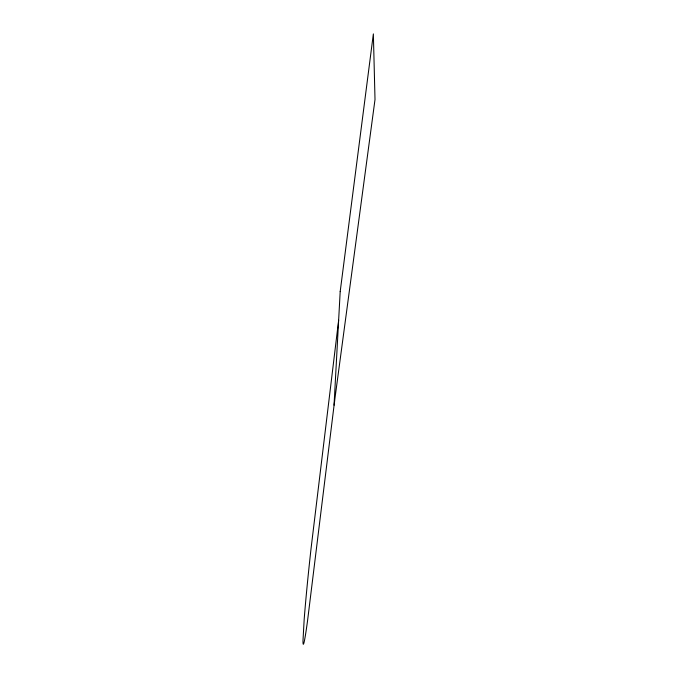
<?xml version="1.0" encoding="UTF-8"?>
<svg xmlns="http://www.w3.org/2000/svg" width="678" height="678" viewBox="0 0 678 678"><rect width="100%" height="100%" fill="white"/><g stroke="black" fill="none" stroke-linecap="round" stroke-linejoin="round"><path stroke-width="1.02" d="M338.636 320.262L311.109 548.061A78.487 2.373 -84 0 0 304.159 619.667L302.99 640.668A81.318 2.458 -84 0 0 307.532 620.887L334.627 400.791M340.186 291.608L334.042 405.173L375.01 99.522L373.366 33.9L340.186 291.608"/></g></svg>
